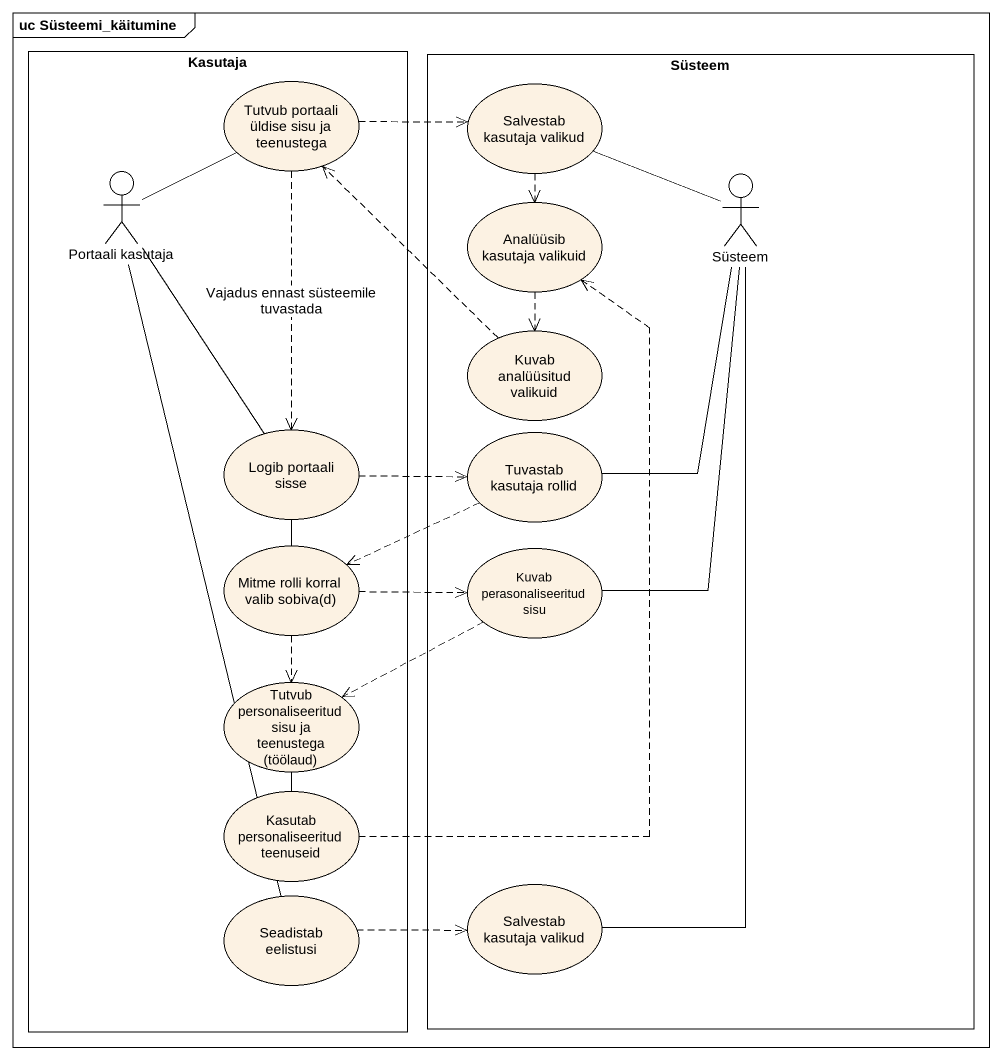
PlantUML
@startuml
mainframe uc Süsteemi_käitumine
rectangle Kasutaja {
  usecase "Tutvub portaali üldise sisu ja teenustega" as Tutvub_portaali_üldise_sisu
  actor "Portaali kasutaja" as Portaali_kasutaja
  usecase "Logib portaali sisse" as Logib_portaali_sisse
  usecase "Mitme rolli korral valib sobiva(d)" as Mitme_rolli_korral_valib
  usecase "Tutvub personaliseeritud sisu ja teenustega (töölaud)" as Tutvub_personaliseeritud
  usecase "Kasutab personaliseeritud teenuseid" as Kasutab_personaliseeritud
  usecase "Seadistab eelistusi" as Seadistab_eelistusi
}
rectangle Süsteem {
  usecase "Salvestab kasutaja valikud" as Salvestab_kasutaja_valikud
  actor "Süsteem" as Süsteem_2
  usecase "Analüüsib kasutaja valikuid" as Analüüsib_kasutaja_valikuid
  usecase "Kuvab analüüsitud valikuid" as Kuvab_analüüsitud_valikuid
  usecase "Tuvastab kasutaja rollid" as Tuvastab_kasutaja_rollid
  usecase "Kuvab perasonaliseeritud sisu" as Kuvab_perasonaliseeritud
  usecase "Salvestab kasutaja valikud" as Salvestab_kasutaja_valikud_2
}
Tutvub_portaali_üldise_sisu .right.> Salvestab_kasutaja_valikud
Tutvub_portaali_üldise_sisu ..> Logib_portaali_sisse : Vajadus ennast süsteemile tuvastada
Salvestab_kasutaja_valikud ..> Analüüsib_kasutaja_valikuid
Portaali_kasutaja -up- Tutvub_portaali_üldise_sisu
Portaali_kasutaja -- Logib_portaali_sisse
Portaali_kasutaja -- Seadistab_eelistusi
Süsteem_2 -left- Salvestab_kasutaja_valikud
Süsteem_2 -- Tuvastab_kasutaja_rollid
Süsteem_2 -- Kuvab_perasonaliseeritud
Süsteem_2 -- Salvestab_kasutaja_valikud_2
Analüüsib_kasutaja_valikuid ..> Kuvab_analüüsitud_valikuid
Kuvab_analüüsitud_valikuid .up.> Tutvub_portaali_üldise_sisu
Logib_portaali_sisse .right.> Tuvastab_kasutaja_rollid
Logib_portaali_sisse -- Mitme_rolli_korral_valib
Tuvastab_kasutaja_rollid .left.> Mitme_rolli_korral_valib
Mitme_rolli_korral_valib .right.> Kuvab_perasonaliseeritud
Mitme_rolli_korral_valib ..> Tutvub_personaliseeritud
Kuvab_perasonaliseeritud .left.> Tutvub_personaliseeritud
Tutvub_personaliseeritud -- Kasutab_personaliseeritud
Kasutab_personaliseeritud .up.> Analüüsib_kasutaja_valikuid
Seadistab_eelistusi .right.> Salvestab_kasutaja_valikud_2
@enduml
